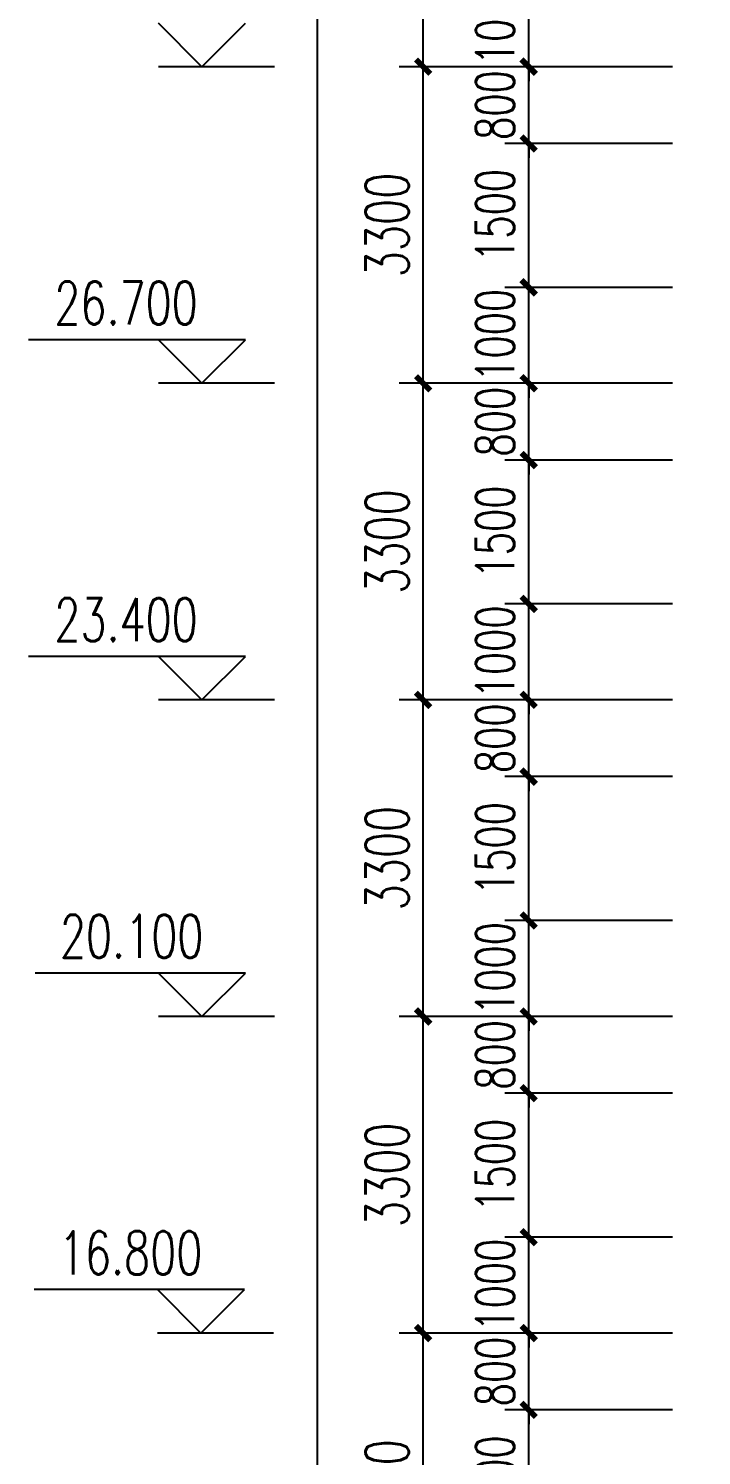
# Model space of a CAD drawing. Extents: x -129850 to 18340, y -11508 to 71861.
# Drawn here: x -53411 to -46400, y 15525 to 30398 of the extents above; entities that cross this region are included whole.
import ezdxf

# ---------------------------------------------------------------- set-up
doc = ezdxf.new("R2010")
doc.units = 0
doc.header["$LTSCALE"] = 1000
doc.header["$MEASUREMENT"] = 0
for name, color, linetype in [('DIM_ELEV', 3, 'Continuous'), ('PUB_DIM', 3, 'Continuous'), ('PUB_TEXT', 7, 'Continuous')]:
    doc.layers.add(name, color=color, linetype=linetype)
doc.styles.add('_TCH_DIM', font='SIMPLEX', dxfattribs={"bigfont": 'GBCBIG'})
doc.styles.add('_TCH_DIM_T3', font='SIMPLEX', dxfattribs={"width": 0.705882, "bigfont": 'GBCBIG'})
doc.dimstyles.new('_TCH_ARCH&&100', dxfattribs={"dimtxt": 297.5, "dimasz": 100, "dimexe": 250, "dimexo": 300, "dimgap": 126.25, "dimtad": 1, "dimdec": 0, "dimzin": 0, "dimdsep": 46, "dimtxsty": '_TCH_DIM_T3', "dimblk": 'ARCHTICK', "dimcen": 0.09, "dimclrt": 7, "dimazin": 2, "dimtfac": 1, "dimtdec": 0, "dimtix": 1, "dimtmove": 2, "dimatfit": 3, "dimfxl": 1, "dimtolj": 1, "dimtzin": 0, "dimarcsym": 0})

# ---------------------------------------------------------------- blocks, each defined once
blk = doc.blocks.new('_ArchTick')
at = {"color": 0, "linetype": 'ByBlock', "const_width": 0.4}
blk.add_lwpolyline([(-0.5, -0.5), (0.5, 0.5)], dxfattribs=at)
blk = doc.blocks.new('*D286')
at = {"layer": 'Defpoints', "color": 0, "transparency": 16777216}
for p in [(-48200, 16000), (-46400, 16000), (-46400, 14500)]:
    blk.add_point(p, dxfattribs=at)
at = {"layer": 'PUB_DIM', "color": 0, "lineweight": -2, "transparency": 16777216}
for p, q in [((-46700, 16000), (-48450, 16000)), ((-46700, 14500), (-48450, 14500))]:
    blk.add_line(p, q, dxfattribs=at)
at = {"layer": 'PUB_DIM', "color": 0, "transparency": 16777216}
blk.add_line((-48200, 14500), (-48200, 16000), dxfattribs=at)
at = {"layer": 'PUB_DIM', "color": 0, "transparency": 16777216, "xscale": 150, "yscale": 150, "zscale": 150}
for p, rotation in [((-48200, 16000), 90), ((-48200, 14500), 270)]:
    blk.add_blockref('_ArchTick', p, dxfattribs=dict(at, rotation=rotation))
at = {"layer": 'PUB_DIM', "color": 7, "transparency": 16777216, "insert": (-48550, 15250), "char_height": 400, "attachment_point": 5, "rotation": 90, "style": '_TCH_DIM_T3'}
blk.add_mtext('\\A1;1500', dxfattribs=at)
blk = doc.blocks.new('*D287')
at = {"layer": 'Defpoints', "color": 0, "transparency": 16777216}
for p in [(-48200, 16800), (-46400, 16800), (-46400, 16000)]:
    blk.add_point(p, dxfattribs=at)
at = {"layer": 'PUB_DIM', "color": 0, "transparency": 16777216}
for p, q in [((-48200, 16800), (-48200, 16950)), ((-48200, 16000), (-48200, 16800)), ((-48200, 16000), (-48200, 15850))]:
    blk.add_line(p, q, dxfattribs=at)
at = {"layer": 'PUB_DIM', "color": 0, "lineweight": -2, "transparency": 16777216}
for p, q in [((-46700, 16800), (-48450, 16800)), ((-46700, 16000), (-48450, 16000))]:
    blk.add_line(p, q, dxfattribs=at)
at = {"layer": 'PUB_DIM', "color": 0, "transparency": 16777216, "xscale": 150, "yscale": 150, "zscale": 150}
for p, rotation in [((-48200, 16800), 270), ((-48200, 16000), 90)]:
    blk.add_blockref('_ArchTick', p, dxfattribs=dict(at, rotation=rotation))
at = {"layer": 'PUB_DIM', "color": 7, "transparency": 16777216, "insert": (-48550, 16400), "char_height": 400, "attachment_point": 5, "rotation": 90, "style": '_TCH_DIM_T3'}
blk.add_mtext('\\A1;800', dxfattribs=at)
blk = doc.blocks.new('*D288')
at = {"layer": 'Defpoints', "color": 0, "transparency": 16777216}
for p in [(-48200, 17800), (-46400, 17800), (-46400, 16800)]:
    blk.add_point(p, dxfattribs=at)
at = {"layer": 'PUB_DIM', "color": 0, "transparency": 16777216}
for p, q in [((-48200, 17800), (-48200, 17950)), ((-48200, 16800), (-48200, 17800)), ((-48200, 16800), (-48200, 16650))]:
    blk.add_line(p, q, dxfattribs=at)
at = {"layer": 'PUB_DIM', "color": 0, "lineweight": -2, "transparency": 16777216}
for p, q in [((-46700, 17800), (-48450, 17800)), ((-46700, 16800), (-48450, 16800))]:
    blk.add_line(p, q, dxfattribs=at)
at = {"layer": 'PUB_DIM', "color": 0, "transparency": 16777216, "xscale": 150, "yscale": 150, "zscale": 150}
for p, rotation in [((-48200, 17800), 270), ((-48200, 16800), 90)]:
    blk.add_blockref('_ArchTick', p, dxfattribs=dict(at, rotation=rotation))
at = {"layer": 'PUB_DIM', "color": 7, "transparency": 16777216, "insert": (-48550, 17300), "char_height": 400, "attachment_point": 5, "rotation": 90, "style": '_TCH_DIM_T3'}
blk.add_mtext('\\A1;1000', dxfattribs=at)
blk = doc.blocks.new('*D289')
at = {"layer": 'Defpoints', "color": 0, "transparency": 16777216}
for p in [(-48200, 19300), (-46400, 19300), (-46400, 17800)]:
    blk.add_point(p, dxfattribs=at)
at = {"layer": 'PUB_DIM', "color": 0, "lineweight": -2, "transparency": 16777216}
for p, q in [((-46700, 19300), (-48450, 19300)), ((-46700, 17800), (-48450, 17800))]:
    blk.add_line(p, q, dxfattribs=at)
at = {"layer": 'PUB_DIM', "color": 0, "transparency": 16777216}
blk.add_line((-48200, 17800), (-48200, 19300), dxfattribs=at)
at = {"layer": 'PUB_DIM', "color": 0, "transparency": 16777216, "xscale": 150, "yscale": 150, "zscale": 150}
for p, rotation in [((-48200, 19300), 90), ((-48200, 17800), 270)]:
    blk.add_blockref('_ArchTick', p, dxfattribs=dict(at, rotation=rotation))
at = {"layer": 'PUB_DIM', "color": 7, "transparency": 16777216, "insert": (-48550, 18550), "char_height": 400, "attachment_point": 5, "rotation": 90, "style": '_TCH_DIM_T3'}
blk.add_mtext('\\A1;1500', dxfattribs=at)
blk = doc.blocks.new('*D290')
at = {"layer": 'Defpoints', "color": 0, "transparency": 16777216}
for p in [(-48200, 20100), (-46400, 20100), (-46400, 19300)]:
    blk.add_point(p, dxfattribs=at)
at = {"layer": 'PUB_DIM', "color": 0, "transparency": 16777216}
for p, q in [((-48200, 20100), (-48200, 20250)), ((-48200, 19300), (-48200, 20100)), ((-48200, 19300), (-48200, 19150))]:
    blk.add_line(p, q, dxfattribs=at)
at = {"layer": 'PUB_DIM', "color": 0, "lineweight": -2, "transparency": 16777216}
for p, q in [((-46700, 20100), (-48450, 20100)), ((-46700, 19300), (-48450, 19300))]:
    blk.add_line(p, q, dxfattribs=at)
at = {"layer": 'PUB_DIM', "color": 0, "transparency": 16777216, "xscale": 150, "yscale": 150, "zscale": 150}
for p, rotation in [((-48200, 20100), 270), ((-48200, 19300), 90)]:
    blk.add_blockref('_ArchTick', p, dxfattribs=dict(at, rotation=rotation))
at = {"layer": 'PUB_DIM', "color": 7, "transparency": 16777216, "insert": (-48550, 19700), "char_height": 400, "attachment_point": 5, "rotation": 90, "style": '_TCH_DIM_T3'}
blk.add_mtext('\\A1;800', dxfattribs=at)
blk = doc.blocks.new('*D291')
at = {"layer": 'Defpoints', "color": 0, "transparency": 16777216}
for p in [(-48200, 21100), (-46400, 21100), (-46400, 20100)]:
    blk.add_point(p, dxfattribs=at)
at = {"layer": 'PUB_DIM', "color": 0, "transparency": 16777216}
for p, q in [((-48200, 21100), (-48200, 21250)), ((-48200, 20100), (-48200, 21100)), ((-48200, 20100), (-48200, 19950))]:
    blk.add_line(p, q, dxfattribs=at)
at = {"layer": 'PUB_DIM', "color": 0, "lineweight": -2, "transparency": 16777216}
for p, q in [((-46700, 21100), (-48450, 21100)), ((-46700, 20100), (-48450, 20100))]:
    blk.add_line(p, q, dxfattribs=at)
at = {"layer": 'PUB_DIM', "color": 0, "transparency": 16777216, "xscale": 150, "yscale": 150, "zscale": 150}
for p, rotation in [((-48200, 21100), 270), ((-48200, 20100), 90)]:
    blk.add_blockref('_ArchTick', p, dxfattribs=dict(at, rotation=rotation))
at = {"layer": 'PUB_DIM', "color": 7, "transparency": 16777216, "insert": (-48550, 20600), "char_height": 400, "attachment_point": 5, "rotation": 90, "style": '_TCH_DIM_T3'}
blk.add_mtext('\\A1;1000', dxfattribs=at)
blk = doc.blocks.new('*D292')
at = {"layer": 'Defpoints', "color": 0, "transparency": 16777216}
for p in [(-48200, 22600), (-46400, 22600), (-46400, 21100)]:
    blk.add_point(p, dxfattribs=at)
at = {"layer": 'PUB_DIM', "color": 0, "lineweight": -2, "transparency": 16777216}
for p, q in [((-46700, 22600), (-48450, 22600)), ((-46700, 21100), (-48450, 21100))]:
    blk.add_line(p, q, dxfattribs=at)
at = {"layer": 'PUB_DIM', "color": 0, "transparency": 16777216}
blk.add_line((-48200, 21100), (-48200, 22600), dxfattribs=at)
at = {"layer": 'PUB_DIM', "color": 0, "transparency": 16777216, "xscale": 150, "yscale": 150, "zscale": 150}
for p, rotation in [((-48200, 22600), 90), ((-48200, 21100), 270)]:
    blk.add_blockref('_ArchTick', p, dxfattribs=dict(at, rotation=rotation))
at = {"layer": 'PUB_DIM', "color": 7, "transparency": 16777216, "insert": (-48550, 21850), "char_height": 400, "attachment_point": 5, "rotation": 90, "style": '_TCH_DIM_T3'}
blk.add_mtext('\\A1;1500', dxfattribs=at)
blk = doc.blocks.new('*D293')
at = {"layer": 'Defpoints', "color": 0, "transparency": 16777216}
for p in [(-48200, 23400), (-46400, 23400), (-46400, 22600)]:
    blk.add_point(p, dxfattribs=at)
at = {"layer": 'PUB_DIM', "color": 0, "transparency": 16777216}
for p, q in [((-48200, 23400), (-48200, 23550)), ((-48200, 22600), (-48200, 23400)), ((-48200, 22600), (-48200, 22450))]:
    blk.add_line(p, q, dxfattribs=at)
at = {"layer": 'PUB_DIM', "color": 0, "lineweight": -2, "transparency": 16777216}
for p, q in [((-46700, 23400), (-48450, 23400)), ((-46700, 22600), (-48450, 22600))]:
    blk.add_line(p, q, dxfattribs=at)
at = {"layer": 'PUB_DIM', "color": 0, "transparency": 16777216, "xscale": 150, "yscale": 150, "zscale": 150}
for p, rotation in [((-48200, 23400), 270), ((-48200, 22600), 90)]:
    blk.add_blockref('_ArchTick', p, dxfattribs=dict(at, rotation=rotation))
at = {"layer": 'PUB_DIM', "color": 7, "transparency": 16777216, "insert": (-48550, 23000), "char_height": 400, "attachment_point": 5, "rotation": 90, "style": '_TCH_DIM_T3'}
blk.add_mtext('\\A1;800', dxfattribs=at)
blk = doc.blocks.new('*D294')
at = {"layer": 'Defpoints', "color": 0, "transparency": 16777216}
for p in [(-48200, 24400), (-46400, 24400), (-46400, 23400)]:
    blk.add_point(p, dxfattribs=at)
at = {"layer": 'PUB_DIM', "color": 0, "transparency": 16777216}
for p, q in [((-48200, 24400), (-48200, 24550)), ((-48200, 23400), (-48200, 24400)), ((-48200, 23400), (-48200, 23250))]:
    blk.add_line(p, q, dxfattribs=at)
at = {"layer": 'PUB_DIM', "color": 0, "lineweight": -2, "transparency": 16777216}
for p, q in [((-46700, 24400), (-48450, 24400)), ((-46700, 23400), (-48450, 23400))]:
    blk.add_line(p, q, dxfattribs=at)
at = {"layer": 'PUB_DIM', "color": 0, "transparency": 16777216, "xscale": 150, "yscale": 150, "zscale": 150}
for p, rotation in [((-48200, 24400), 270), ((-48200, 23400), 90)]:
    blk.add_blockref('_ArchTick', p, dxfattribs=dict(at, rotation=rotation))
at = {"layer": 'PUB_DIM', "color": 7, "transparency": 16777216, "insert": (-48550, 23900), "char_height": 400, "attachment_point": 5, "rotation": 90, "style": '_TCH_DIM_T3'}
blk.add_mtext('\\A1;1000', dxfattribs=at)
blk = doc.blocks.new('*D295')
at = {"layer": 'Defpoints', "color": 0, "transparency": 16777216}
for p in [(-48200, 25900), (-46400, 25900), (-46400, 24400)]:
    blk.add_point(p, dxfattribs=at)
at = {"layer": 'PUB_DIM', "color": 0, "lineweight": -2, "transparency": 16777216}
for p, q in [((-46700, 25900), (-48450, 25900)), ((-46700, 24400), (-48450, 24400))]:
    blk.add_line(p, q, dxfattribs=at)
at = {"layer": 'PUB_DIM', "color": 0, "transparency": 16777216}
blk.add_line((-48200, 24400), (-48200, 25900), dxfattribs=at)
at = {"layer": 'PUB_DIM', "color": 0, "transparency": 16777216, "xscale": 150, "yscale": 150, "zscale": 150}
for p, rotation in [((-48200, 25900), 90), ((-48200, 24400), 270)]:
    blk.add_blockref('_ArchTick', p, dxfattribs=dict(at, rotation=rotation))
at = {"layer": 'PUB_DIM', "color": 7, "transparency": 16777216, "insert": (-48550, 25150), "char_height": 400, "attachment_point": 5, "rotation": 90, "style": '_TCH_DIM_T3'}
blk.add_mtext('\\A1;1500', dxfattribs=at)
blk = doc.blocks.new('*D296')
at = {"layer": 'Defpoints', "color": 0, "transparency": 16777216}
for p in [(-48200, 26700), (-46400, 26700), (-46400, 25900)]:
    blk.add_point(p, dxfattribs=at)
at = {"layer": 'PUB_DIM', "color": 0, "transparency": 16777216}
for p, q in [((-48200, 26700), (-48200, 26850)), ((-48200, 25900), (-48200, 26700)), ((-48200, 25900), (-48200, 25750))]:
    blk.add_line(p, q, dxfattribs=at)
at = {"layer": 'PUB_DIM', "color": 0, "lineweight": -2, "transparency": 16777216}
for p, q in [((-46700, 26700), (-48450, 26700)), ((-46700, 25900), (-48450, 25900))]:
    blk.add_line(p, q, dxfattribs=at)
at = {"layer": 'PUB_DIM', "color": 0, "transparency": 16777216, "xscale": 150, "yscale": 150, "zscale": 150}
for p, rotation in [((-48200, 26700), 270), ((-48200, 25900), 90)]:
    blk.add_blockref('_ArchTick', p, dxfattribs=dict(at, rotation=rotation))
at = {"layer": 'PUB_DIM', "color": 7, "transparency": 16777216, "insert": (-48550, 26300), "char_height": 400, "attachment_point": 5, "rotation": 90, "style": '_TCH_DIM_T3'}
blk.add_mtext('\\A1;800', dxfattribs=at)
blk = doc.blocks.new('*D297')
at = {"layer": 'Defpoints', "color": 0, "transparency": 16777216}
for p in [(-48200, 27700), (-46400, 27700), (-46400, 26700)]:
    blk.add_point(p, dxfattribs=at)
at = {"layer": 'PUB_DIM', "color": 0, "transparency": 16777216}
for p, q in [((-48200, 27700), (-48200, 27850)), ((-48200, 26700), (-48200, 27700)), ((-48200, 26700), (-48200, 26550))]:
    blk.add_line(p, q, dxfattribs=at)
at = {"layer": 'PUB_DIM', "color": 0, "lineweight": -2, "transparency": 16777216}
for p, q in [((-46700, 27700), (-48450, 27700)), ((-46700, 26700), (-48450, 26700))]:
    blk.add_line(p, q, dxfattribs=at)
at = {"layer": 'PUB_DIM', "color": 0, "transparency": 16777216, "xscale": 150, "yscale": 150, "zscale": 150}
for p, rotation in [((-48200, 27700), 270), ((-48200, 26700), 90)]:
    blk.add_blockref('_ArchTick', p, dxfattribs=dict(at, rotation=rotation))
at = {"layer": 'PUB_DIM', "color": 7, "transparency": 16777216, "insert": (-48550, 27200), "char_height": 400, "attachment_point": 5, "rotation": 90, "style": '_TCH_DIM_T3'}
blk.add_mtext('\\A1;1000', dxfattribs=at)
blk = doc.blocks.new('*D298')
at = {"layer": 'Defpoints', "color": 0, "transparency": 16777216}
for p in [(-48200, 29200), (-46400, 29200), (-46400, 27700)]:
    blk.add_point(p, dxfattribs=at)
at = {"layer": 'PUB_DIM', "color": 0, "lineweight": -2, "transparency": 16777216}
for p, q in [((-46700, 29200), (-48450, 29200)), ((-46700, 27700), (-48450, 27700))]:
    blk.add_line(p, q, dxfattribs=at)
at = {"layer": 'PUB_DIM', "color": 0, "transparency": 16777216}
blk.add_line((-48200, 27700), (-48200, 29200), dxfattribs=at)
at = {"layer": 'PUB_DIM', "color": 0, "transparency": 16777216, "xscale": 150, "yscale": 150, "zscale": 150}
for p, rotation in [((-48200, 29200), 90), ((-48200, 27700), 270)]:
    blk.add_blockref('_ArchTick', p, dxfattribs=dict(at, rotation=rotation))
at = {"layer": 'PUB_DIM', "color": 7, "transparency": 16777216, "insert": (-48550, 28450), "char_height": 400, "attachment_point": 5, "rotation": 90, "style": '_TCH_DIM_T3'}
blk.add_mtext('\\A1;1500', dxfattribs=at)
blk = doc.blocks.new('*D299')
at = {"layer": 'Defpoints', "color": 0, "transparency": 16777216}
for p in [(-48200, 30000), (-46400, 30000), (-46400, 29200)]:
    blk.add_point(p, dxfattribs=at)
at = {"layer": 'PUB_DIM', "color": 0, "transparency": 16777216}
for p, q in [((-48200, 30000), (-48200, 30150)), ((-48200, 29200), (-48200, 30000)), ((-48200, 29200), (-48200, 29050))]:
    blk.add_line(p, q, dxfattribs=at)
at = {"layer": 'PUB_DIM', "color": 0, "lineweight": -2, "transparency": 16777216}
for p, q in [((-46700, 30000), (-48450, 30000)), ((-46700, 29200), (-48450, 29200))]:
    blk.add_line(p, q, dxfattribs=at)
at = {"layer": 'PUB_DIM', "color": 0, "transparency": 16777216, "xscale": 150, "yscale": 150, "zscale": 150}
for p, rotation in [((-48200, 30000), 270), ((-48200, 29200), 90)]:
    blk.add_blockref('_ArchTick', p, dxfattribs=dict(at, rotation=rotation))
at = {"layer": 'PUB_DIM', "color": 7, "transparency": 16777216, "insert": (-48550, 29600), "char_height": 400, "attachment_point": 5, "rotation": 90, "style": '_TCH_DIM_T3'}
blk.add_mtext('\\A1;800', dxfattribs=at)
blk = doc.blocks.new('*D300')
at = {"layer": 'Defpoints', "color": 0, "transparency": 16777216}
for p in [(-48200, 31000), (-46400, 31000), (-46400, 30000)]:
    blk.add_point(p, dxfattribs=at)
at = {"layer": 'PUB_DIM', "color": 0, "transparency": 16777216}
for p, q in [((-48200, 31000), (-48200, 31150)), ((-48200, 30000), (-48200, 31000)), ((-48200, 30000), (-48200, 29850))]:
    blk.add_line(p, q, dxfattribs=at)
at = {"layer": 'PUB_DIM', "color": 0, "lineweight": -2, "transparency": 16777216}
for p, q in [((-46700, 31000), (-48450, 31000)), ((-46700, 30000), (-48450, 30000))]:
    blk.add_line(p, q, dxfattribs=at)
at = {"layer": 'PUB_DIM', "color": 0, "transparency": 16777216, "xscale": 150, "yscale": 150, "zscale": 150}
for p, rotation in [((-48200, 31000), 270), ((-48200, 30000), 90)]:
    blk.add_blockref('_ArchTick', p, dxfattribs=dict(at, rotation=rotation))
at = {"layer": 'PUB_DIM', "color": 7, "transparency": 16777216, "insert": (-48550, 30500), "char_height": 400, "attachment_point": 5, "rotation": 90, "style": '_TCH_DIM_T3'}
blk.add_mtext('\\A1;1000', dxfattribs=at)
blk = doc.blocks.new('*D342')
at = {"layer": 'Defpoints', "color": 0, "transparency": 16777216}
for p in [(-49300, 33300), (-46800, 33300), (-46800, 30000)]:
    blk.add_point(p, dxfattribs=at)
at = {"layer": 'PUB_DIM', "color": 0, "lineweight": -2, "transparency": 16777216}
for p, q in [((-47100, 33300), (-49550, 33300)), ((-47100, 30000), (-49550, 30000))]:
    blk.add_line(p, q, dxfattribs=at)
at = {"layer": 'PUB_DIM', "color": 0, "transparency": 16777216}
blk.add_line((-49300, 30000), (-49300, 33300), dxfattribs=at)
at = {"layer": 'PUB_DIM', "color": 0, "transparency": 16777216, "xscale": 150, "yscale": 150, "zscale": 150}
for p, rotation in [((-49300, 33300), 90), ((-49300, 30000), 270)]:
    blk.add_blockref('_ArchTick', p, dxfattribs=dict(at, rotation=rotation))
at = {"layer": 'PUB_DIM', "color": 7, "transparency": 16777216, "insert": (-49675, 31650), "char_height": 450, "attachment_point": 5, "rotation": 90, "style": '_TCH_DIM_T3'}
blk.add_mtext('\\A1;3300', dxfattribs=at)
blk = doc.blocks.new('*D343')
at = {"layer": 'Defpoints', "color": 0, "transparency": 16777216}
for p in [(-49300, 30000), (-46800, 30000), (-46800, 26700)]:
    blk.add_point(p, dxfattribs=at)
at = {"layer": 'PUB_DIM', "color": 0, "lineweight": -2, "transparency": 16777216}
for p, q in [((-47100, 30000), (-49550, 30000)), ((-47100, 26700), (-49550, 26700))]:
    blk.add_line(p, q, dxfattribs=at)
at = {"layer": 'PUB_DIM', "color": 0, "transparency": 16777216}
blk.add_line((-49300, 26700), (-49300, 30000), dxfattribs=at)
at = {"layer": 'PUB_DIM', "color": 0, "transparency": 16777216, "xscale": 150, "yscale": 150, "zscale": 150}
for p, rotation in [((-49300, 30000), 90), ((-49300, 26700), 270)]:
    blk.add_blockref('_ArchTick', p, dxfattribs=dict(at, rotation=rotation))
at = {"layer": 'PUB_DIM', "color": 7, "transparency": 16777216, "insert": (-49675, 28350), "char_height": 450, "attachment_point": 5, "rotation": 90, "style": '_TCH_DIM_T3'}
blk.add_mtext('\\A1;3300', dxfattribs=at)
blk = doc.blocks.new('*D344')
at = {"layer": 'Defpoints', "color": 0, "transparency": 16777216}
for p in [(-49300, 26700), (-46800, 26700), (-46800, 23400)]:
    blk.add_point(p, dxfattribs=at)
at = {"layer": 'PUB_DIM', "color": 0, "lineweight": -2, "transparency": 16777216}
for p, q in [((-47100, 26700), (-49550, 26700)), ((-47100, 23400), (-49550, 23400))]:
    blk.add_line(p, q, dxfattribs=at)
at = {"layer": 'PUB_DIM', "color": 0, "transparency": 16777216}
blk.add_line((-49300, 23400), (-49300, 26700), dxfattribs=at)
at = {"layer": 'PUB_DIM', "color": 0, "transparency": 16777216, "xscale": 150, "yscale": 150, "zscale": 150}
for p, rotation in [((-49300, 26700), 90), ((-49300, 23400), 270)]:
    blk.add_blockref('_ArchTick', p, dxfattribs=dict(at, rotation=rotation))
at = {"layer": 'PUB_DIM', "color": 7, "transparency": 16777216, "insert": (-49675, 25050), "char_height": 450, "attachment_point": 5, "rotation": 90, "style": '_TCH_DIM_T3'}
blk.add_mtext('\\A1;3300', dxfattribs=at)
blk = doc.blocks.new('*D345')
at = {"layer": 'Defpoints', "color": 0, "transparency": 16777216}
for p in [(-49300, 23400), (-46800, 23400), (-46800, 20100)]:
    blk.add_point(p, dxfattribs=at)
at = {"layer": 'PUB_DIM', "color": 0, "lineweight": -2, "transparency": 16777216}
for p, q in [((-47100, 23400), (-49550, 23400)), ((-47100, 20100), (-49550, 20100))]:
    blk.add_line(p, q, dxfattribs=at)
at = {"layer": 'PUB_DIM', "color": 0, "transparency": 16777216}
blk.add_line((-49300, 20100), (-49300, 23400), dxfattribs=at)
at = {"layer": 'PUB_DIM', "color": 0, "transparency": 16777216, "xscale": 150, "yscale": 150, "zscale": 150}
for p, rotation in [((-49300, 23400), 90), ((-49300, 20100), 270)]:
    blk.add_blockref('_ArchTick', p, dxfattribs=dict(at, rotation=rotation))
at = {"layer": 'PUB_DIM', "color": 7, "transparency": 16777216, "insert": (-49675, 21750), "char_height": 450, "attachment_point": 5, "rotation": 90, "style": '_TCH_DIM_T3'}
blk.add_mtext('\\A1;3300', dxfattribs=at)
blk = doc.blocks.new('*D346')
at = {"layer": 'Defpoints', "color": 0, "transparency": 16777216}
for p in [(-49300, 20100), (-46800, 20100), (-46800, 16800)]:
    blk.add_point(p, dxfattribs=at)
at = {"layer": 'PUB_DIM', "color": 0, "lineweight": -2, "transparency": 16777216}
for p, q in [((-47100, 20100), (-49550, 20100)), ((-47100, 16800), (-49550, 16800))]:
    blk.add_line(p, q, dxfattribs=at)
at = {"layer": 'PUB_DIM', "color": 0, "transparency": 16777216}
blk.add_line((-49300, 16800), (-49300, 20100), dxfattribs=at)
at = {"layer": 'PUB_DIM', "color": 0, "transparency": 16777216, "xscale": 150, "yscale": 150, "zscale": 150}
for p, rotation in [((-49300, 20100), 90), ((-49300, 16800), 270)]:
    blk.add_blockref('_ArchTick', p, dxfattribs=dict(at, rotation=rotation))
at = {"layer": 'PUB_DIM', "color": 7, "transparency": 16777216, "insert": (-49675, 18450), "char_height": 450, "attachment_point": 5, "rotation": 90, "style": '_TCH_DIM_T3'}
blk.add_mtext('\\A1;3300', dxfattribs=at)
blk = doc.blocks.new('*D347')
at = {"layer": 'Defpoints', "color": 0, "transparency": 16777216}
for p in [(-49300, 16800), (-46800, 16800), (-46800, 13500)]:
    blk.add_point(p, dxfattribs=at)
at = {"layer": 'PUB_DIM', "color": 0, "lineweight": -2, "transparency": 16777216}
for p, q in [((-47100, 16800), (-49550, 16800)), ((-47100, 13500), (-49550, 13500))]:
    blk.add_line(p, q, dxfattribs=at)
at = {"layer": 'PUB_DIM', "color": 0, "transparency": 16777216}
blk.add_line((-49300, 13500), (-49300, 16800), dxfattribs=at)
at = {"layer": 'PUB_DIM', "color": 0, "transparency": 16777216, "xscale": 150, "yscale": 150, "zscale": 150}
for p, rotation in [((-49300, 16800), 90), ((-49300, 13500), 270)]:
    blk.add_blockref('_ArchTick', p, dxfattribs=dict(at, rotation=rotation))
at = {"layer": 'PUB_DIM', "color": 7, "transparency": 16777216, "insert": (-49675, 15150), "char_height": 450, "attachment_point": 5, "rotation": 90, "style": '_TCH_DIM_T3'}
blk.add_mtext('\\A1;3300', dxfattribs=at)
blk = doc.blocks.new('*D353')
at = {"layer": 'Defpoints', "color": 0, "transparency": 16777216}
for p in [(-50400, 70800), (-47200, 70800), (-47200, -450)]:
    blk.add_point(p, dxfattribs=at)
at = {"layer": 'PUB_DIM', "color": 0, "lineweight": -2, "transparency": 16777216}
for p, q in [((-47500, 70800), (-50650, 70800)), ((-47500, -450), (-50650, -450))]:
    blk.add_line(p, q, dxfattribs=at)
at = {"layer": 'PUB_DIM', "color": 0, "transparency": 16777216}
blk.add_line((-50400, -450), (-50400, 70800), dxfattribs=at)
at = {"layer": 'PUB_DIM', "color": 0, "transparency": 16777216, "xscale": 150, "yscale": 150, "zscale": 150}
for p, rotation in [((-50400, 70800), 90), ((-50400, -450), 270)]:
    blk.add_blockref('_ArchTick', p, dxfattribs=dict(at, rotation=rotation))
at = {"layer": 'PUB_DIM', "color": 7, "transparency": 16777216, "insert": (-50775, 35175), "char_height": 450, "attachment_point": 5, "rotation": 90, "style": '_TCH_DIM_T3'}
blk.add_mtext('\\A1;71250', dxfattribs=at)

msp = doc.modelspace()

# ---------------------------------------------------------------- linework, layer by layer
at = {"layer": 'DIM_ELEV'}
for p, q in [((-51605, 30000), (-52058.1, 30453)), ((-51605, 30000), (-51152, 30453)), ((-50850, 30000), (-52058.1, 30000)), ((-51152, 27153), (-53411.1, 27153)), ((-51605, 26700), (-52058.1, 27153)), ((-51605, 26700), (-51152, 27153)), ((-50850, 26700), (-52058.1, 26700)), ((-51152, 23853), (-53411.1, 23853)), ((-51605, 23400), (-52058.1, 23853)), ((-51605, 23400), (-51152, 23853)), ((-50850, 23400), (-52058.1, 23400)), ((-51152, 20553), (-53341.6, 20553)), ((-51605, 20100), (-52058.1, 20553)), ((-51605, 20100), (-51152, 20553)), ((-50850, 20100), (-52058.1, 20100)), ((-51162.6, 17253), (-53352.2, 17253)), ((-51615.6, 16800), (-52068.6, 17253)), ((-51615.6, 16800), (-51162.6, 17253)), ((-50860.6, 16800), (-52068.6, 16800))]:
    msp.add_line(p, q, dxfattribs=at)

# ---------------------------------------------------------------- texts
at = {"layer": 'PUB_TEXT', "style": '_TCH_DIM', "width": 0.705882}
for s, p in [('26.700', (-53142.3, 27311.6)), ('23.400', (-53142.3, 24011.6)), ('20.100', (-53084.9, 20711.6)), ('16.800', (-53095.4, 17411.6))]:
    msp.add_text(s, height=449.24, dxfattribs=at).set_placement(p)

# ---------------------------------------------------------------- dimensions: what is measured, and where the dimension line sits
at = {"layer": 'PUB_DIM'}
for p1, p2, distance, override, picture, middle in [((-47200, -450), (-47200, 70800), 3200, {"dimtxt": 450, "dimasz": 150, "dimgap": 150, "dimlwd": 65535}, '*D353', (-50775, 35175)), ((-46800, 30000), (-46800, 33300), 2500, {"dimtxt": 450, "dimasz": 150, "dimgap": 150, "dimlwd": 65535}, '*D342', (-49675, 31650)), ((-46400, 30000), (-46400, 31000), 1800, {"dimtxt": 400, "dimasz": 150, "dimgap": 150, "dimlwd": 65535}, '*D300', (-48550, 30500)), ((-46800, 26700), (-46800, 30000), 2500, {"dimtxt": 450, "dimasz": 150, "dimgap": 150, "dimlwd": 65535}, '*D343', (-49675, 28350)), ((-46400, 29200), (-46400, 30000), 1800, {"dimtxt": 400, "dimasz": 150, "dimgap": 150, "dimlwd": 65535}, '*D299', (-48550, 29600)), ((-46400, 27700), (-46400, 29200), 1800, {"dimtxt": 400, "dimasz": 150, "dimgap": 150, "dimlwd": 65535}, '*D298', (-48550, 28450)), ((-46400, 26700), (-46400, 27700), 1800, {"dimtxt": 400, "dimasz": 150, "dimgap": 150, "dimlwd": 65535}, '*D297', (-48550, 27200)), ((-46800, 23400), (-46800, 26700), 2500, {"dimtxt": 450, "dimasz": 150, "dimgap": 150, "dimlwd": 65535}, '*D344', (-49675, 25050)), ((-46400, 25900), (-46400, 26700), 1800, {"dimtxt": 400, "dimasz": 150, "dimgap": 150, "dimlwd": 65535}, '*D296', (-48550, 26300)), ((-46400, 24400), (-46400, 25900), 1800, {"dimtxt": 400, "dimasz": 150, "dimgap": 150, "dimlwd": 65535}, '*D295', (-48550, 25150)), ((-46400, 23400), (-46400, 24400), 1800, {"dimtxt": 400, "dimasz": 150, "dimgap": 150, "dimlwd": 65535}, '*D294', (-48550, 23900)), ((-46400, 22600), (-46400, 23400), 1800, {"dimtxt": 400, "dimasz": 150, "dimgap": 150, "dimlwd": 65535}, '*D293', (-48550, 23000)), ((-46800, 20100), (-46800, 23400), 2500, {"dimtxt": 450, "dimasz": 150, "dimgap": 150, "dimlwd": 65535}, '*D345', (-49675, 21750)), ((-46400, 21100), (-46400, 22600), 1800, {"dimtxt": 400, "dimasz": 150, "dimgap": 150, "dimlwd": 65535}, '*D292', (-48550, 21850)), ((-46400, 20100), (-46400, 21100), 1800, {"dimtxt": 400, "dimasz": 150, "dimgap": 150, "dimlwd": 65535}, '*D291', (-48550, 20600)), ((-46400, 19300), (-46400, 20100), 1800, {"dimtxt": 400, "dimasz": 150, "dimgap": 150, "dimlwd": 65535}, '*D290', (-48550, 19700)), ((-46800, 16800), (-46800, 20100), 2500, {"dimtxt": 450, "dimasz": 150, "dimgap": 150, "dimlwd": 65535}, '*D346', (-49675, 18450)), ((-46400, 17800), (-46400, 19300), 1800, {"dimtxt": 400, "dimasz": 150, "dimgap": 150, "dimlwd": 65535}, '*D289', (-48550, 18550)), ((-46400, 16800), (-46400, 17800), 1800, {"dimtxt": 400, "dimasz": 150, "dimgap": 150, "dimlwd": 65535}, '*D288', (-48550, 17300)), ((-46800, 13500), (-46800, 16800), 2500, {"dimtxt": 450, "dimasz": 150, "dimgap": 150, "dimlwd": 65535}, '*D347', (-49675, 15150)), ((-46400, 16000), (-46400, 16800), 1800, {"dimtxt": 400, "dimasz": 150, "dimgap": 150, "dimlwd": 65535}, '*D287', (-48550, 16400)), ((-46400, 14500), (-46400, 16000), 1800, {"dimtxt": 400, "dimasz": 150, "dimgap": 150, "dimlwd": 65535}, '*D286', (-48550, 15250))]:
    dim = msp.add_aligned_dim(p1=p1, p2=p2, distance=distance, dimstyle='_TCH_ARCH&&100', override=override, dxfattribs=at)
    dim.commit()
    dim.dimension.update_dxf_attribs({"geometry": picture, "text_midpoint": middle})

doc.saveas('drawing.dxf')
